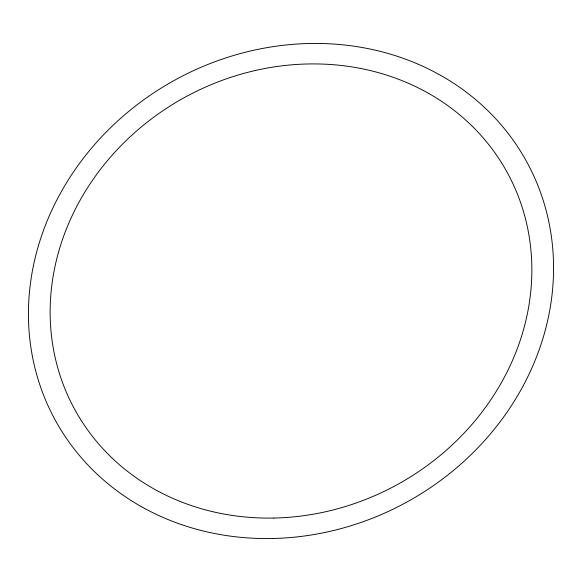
<?xml version="1.0" encoding="UTF-8"?>
<svg xmlns="http://www.w3.org/2000/svg" width="582" height="582" viewBox="0 0 582 582"><rect width="100%" height="100%" fill="white"/><g stroke="black" fill="none" stroke-linecap="round" stroke-linejoin="round"><path stroke-width="0.87" d="M272.303 538.503A268.804 240.773 -28.8 0 0 527.161 162.611A268.804 240.773 -28.8 0 0 73.536 171.886A268.804 240.773 -28.8 0 0 272.303 538.503M273.846 518.045A246.586 220.869 -28.8 0 0 507.635 173.225A246.586 220.869 -28.8 0 0 91.512 181.737A246.586 220.869 -28.8 0 0 273.846 518.045"/></g></svg>
